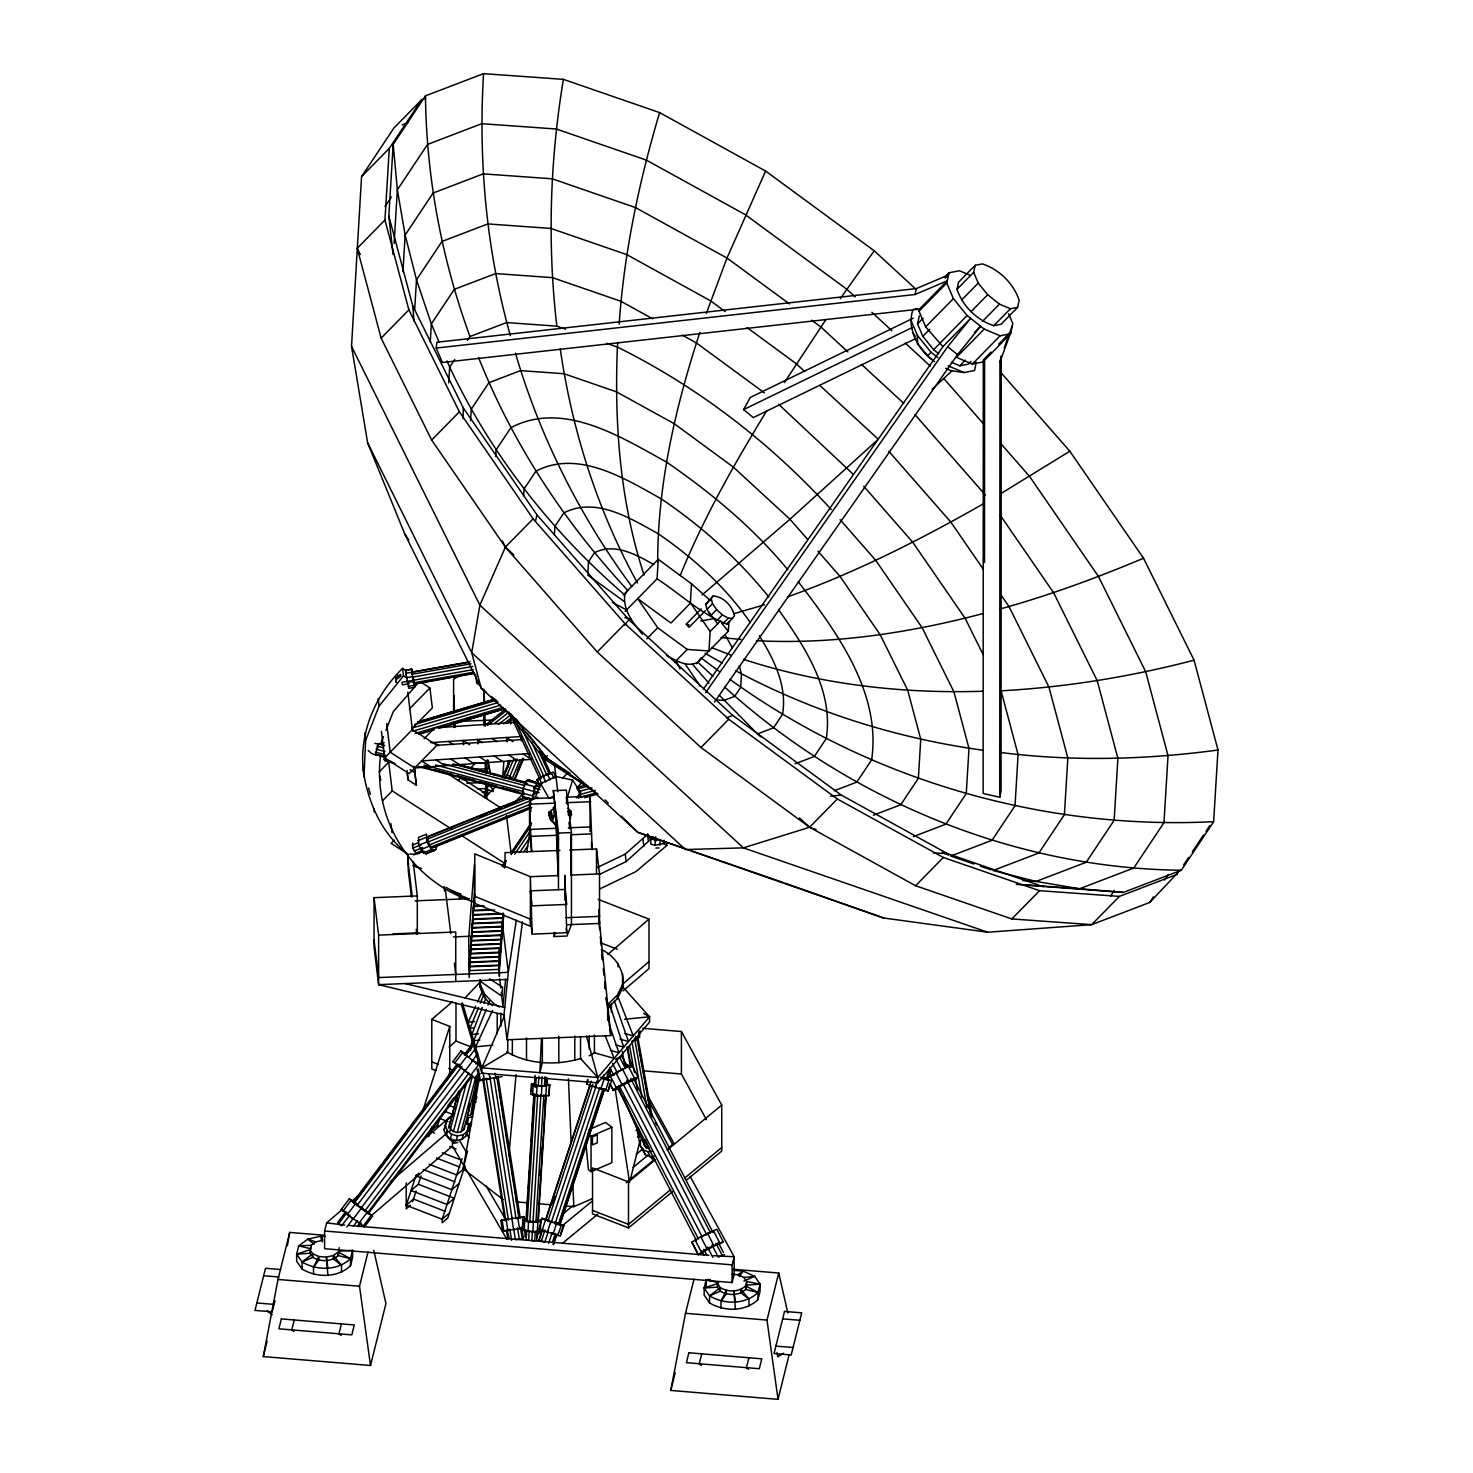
<?xml version="1.0" encoding="UTF-8"?>
<svg xmlns="http://www.w3.org/2000/svg" width="1473" height="1473" viewBox="0 0 1473 1473"><rect width="100%" height="100%" fill="white"/><g stroke="black" fill="none" stroke-linecap="round" stroke-linejoin="round"><path stroke-width="1.5" d="M984.516 562.502L984.59 360.848M999.762 797.28L999.928 362.1L1001.217 356.19L1001.051 790.872L999.762 797.28L983.135 793.468L983.301 359.891L990.998 352.047M463.111 418.645L463.277 407.837L412.753 305.905L388.835 216.071L393.181 144.409L425.476 95.837L483.549 73.65L563.386 79.358L659.609 112.592L765.61 171.052L874.207 250.778L916.04 289.316M558.47 840.181L553.314 790.67L566.295 790.136L571.432 832.576L571.432 924.565L567.013 936.036L554.051 936.552L554.124 932.519M657.676 562.299C657.658 483.881 675.591 406.548 699.878 332.364M492.313 1005.636C484.654 999.246 478.522 989.709 480.106 979.416M480.032 987.278L480.161 980.779M607.797 1007.992L617.353 998.694L622.435 988.273C625.694 972.014 616.211 956.272 601.352 949.551M622.435 988.273L622.656 973.911M483.549 73.65C478.209 161.662 486.532 250.705 510.358 335.678M406.456 853.014C381.084 832.779 367.385 800.907 363.094 769.293C359.688 731.216 375.615 694.869 402.571 668.392L406.401 670.859M363.997 776.787L365.599 740.532L364.696 733.057M473.091 901.697C411.059 881.13 372.743 820.608 380.476 755.999M541.42 1038.76L539.855 1072.675L542.359 1062.641L542.359 1038.318M539.541 785.901L536.89 779.53L542.985 776.05L553.425 772.036L556.113 777.873M539.689 778.701L541.18 777.376M651.618 1158.551L654.896 1159.895L653.46 1157.981L645.229 1154.629L640.276 1145.552L640.552 1140.47L642.688 1137.322M1179.947 870.469L1149.732 902.47L1091.677 924.657L987.683 932.225L883.616 917.992L637.717 832.3L481.174 688.13L404.946 534.368L367.624 442.802L351.531 346.376L361.566 176.631L393.88 128.059L421.609 99.796L425.752 98.212M1177.461 874.207L1119.406 896.394L1039.551 890.686L943.328 857.47L837.327 798.992L728.73 719.266L624.975 623.705L533.116 518.827L459.392 411.796L408.868 309.864L384.95 220.029L389.295 148.368L421.609 99.796M394.12 243.376L397.36 189.814L393.181 144.409M402.921 271.713L405.149 235.036L397.36 189.814L427.538 144.428L481.781 123.695L556.407 129.035L646.297 160.078L745.356 214.708L846.809 289.205L855.169 296.902M414.705 309.238L416.491 279.815L405.149 235.036L433.062 193.055L483.218 173.869L552.228 178.804L635.379 207.527L726.981 258.051L789.546 303.972M430.282 341.644L431.35 323.913L416.491 279.815L442.01 241.443L487.858 223.933L550.902 228.444L626.89 254.663L710.594 300.842L725.195 311.558M448.694 382.906L449.652 367.127L447.037 360.94M470.568 420.67L471.268 409.181L488.87 382.722L520.503 370.625L564.03 373.737L616.451 391.836L674.229 423.708L733.407 467.162L789.951 519.232L807.609 539.394M495.72 456.464L496.106 449.891L510.892 427.667C563.146 400.085 621.072 437.076 666.569 462.099C711.146 492.866 753.311 527.757 787.797 569.756M523.633 495.628L524.038 489.036L535.933 471.139C578.134 449.283 624.497 478.375 661.23 498.85C701.664 526.174 738.194 559.022 768.888 597.007M554.364 535.215L554.898 526.377L563.864 512.899C595.644 496.438 630.573 518.349 658.228 533.778C693.544 557.972 725.931 587.285 750.309 622.637M587.856 572.813L588.519 561.747L594.521 552.743C614.186 542.395 636.318 554.677 653.662 564.509M642.357 634.182C633.169 623.3 622.876 610.006 624.755 594.945L627.737 590.434C564.656 522.565 512.807 443.778 478.578 357.534M625.178 611.35L657.068 578.834L658.247 559.335L691.518 583.768L710.207 600.45M691.518 583.768L690.34 603.267L670.933 623.042L637.662 598.609L657.713 627.737L687.247 649.427L708.973 650.974L710.152 631.475L690.101 602.365M696.471 663.697L728.38 631.181L728.969 621.44L727.183 624.147C701.866 614.83 680.01 593.711 657.068 578.834M1016.26 884.389L1123.273 892.435L1181.328 870.248L1213.642 821.676L1217.987 750.015L1194.069 660.18L1143.545 558.249L1069.821 451.217L1000.554 372.135M539.008 1229.808L540.867 1230.691L540.241 1231.483L532.803 1232.017L522.252 1229.992L522.86 1220.16L526.432 1218.871M548.103 1084.22L549.981 1085.104L548.748 1095.728L536.467 1095.875L530.74 1094.236L531.348 1084.404L534.938 1083.115M531.495 1091.475L531.974 1083.612M524.112 1230.876L524.738 1221.043L522.86 1220.16M532.6 1095.12L533.226 1085.288L531.348 1084.404M524.996 1237.025L525.419 1230.194M525.99 1221.08L533.962 1093.555M534.386 1086.724L535.104 1075.345M525.548 1234.208L525.824 1229.66M526.966 1211.45L528.107 1193.222M528.402 1188.674L529.525 1170.464M529.967 1163.633L530.961 1147.688M531.385 1140.857L532.526 1122.629M532.803 1118.081L533.944 1099.871M535.38 1077.094L534.938 1083.925A6.205 1.068 3.6 0 0 541.493 1085.859A6.205 1.068 3.6 0 0 545.581 1084.404M526.653 1230.765L526.082 1239.879L528.623 1240.376L529.194 1231.262M527.224 1221.669L535.196 1094.144M535.62 1087.313L536.19 1078.199M527.978 1231.631L528.586 1221.78L524.738 1221.043M536.467 1095.875L537.093 1086.024L533.226 1085.288M529.764 1222.148L537.737 1094.623M538.308 1085.527L538.879 1076.413M532.379 1231.52L531.808 1240.634L534.754 1240.597L535.325 1231.483M532.95 1222.424L540.922 1094.899M541.493 1085.785L542.064 1076.671M532.803 1232.017L533.41 1222.185L540.867 1221.651L541.493 1220.859L539.615 1219.975M541.291 1096.262L541.917 1086.43L549.981 1085.104M535.896 1222.387L543.887 1094.862M544.458 1085.748L545.028 1076.653M539.873 1175.417L540.168 1170.851M541.309 1152.641L541.585 1148.093M544.292 1104.824L544.587 1100.257M545.728 1082.047L546.004 1077.5M536.706 1240.284L546.409 1086.374M546.391 1085.435L546.814 1078.604M537.258 1237.486L537.682 1230.655A6.205 1.068 3.6 0 1 533.944 1231.483A6.205 1.068 3.6 0 1 526.653 1230.691M538.253 1221.54L546.096 1096.299M546.814 1084.901L547.238 1078.07M540.241 1231.483L540.867 1221.651M548.748 1095.728L549.355 1085.896M507.798 767.359L508.259 760.51M510.652 723.98L511.113 717.148M617.758 342.491L617.408 347.076C614.259 423.708 620.041 501.741 644.032 574.986M619.139 324.17C624.147 252.343 639.098 181.51 659.609 112.592M503.748 913.996L499.439 969.381L469.169 970.597L474.435 893.632L474.435 864.467L468.727 937.675L469.169 977.667L474.085 897.941M502.624 777.597L503.876 761.559M504.337 867.818L504.687 863.252L504.687 867.726M498.979 949.919L499.439 976.452L498.979 965.625L503.085 913.002M508.885 1155.771L516.066 1074.48M396.071 677.506L396.016 682.091L396.071 677.506L400.638 674.413L400.877 676.254L396.292 679.348M505.662 979.25L502.937 1006.077L501.28 992.415M598.756 915.064L610.779 1035.593L507.025 1039.772L504.005 1014.823L508.314 972.327L516.323 920.202M470.623 1124.691L469.427 1129.846L467.641 1131.374L469.316 1123.752M436.174 348.07L915.028 294.508L947.231 280.827L919.502 309.091L442.416 362.468L436.174 348.07L436.91 342.233L916.316 288.598L948.52 274.917L945.445 278.066M507.025 1039.772L522.455 921.859M563.386 79.358C549.908 160.833 547.275 244.095 556.831 326.159L565.485 329.142M526.763 852.223L529.544 834.086L529.544 798.697L553.314 797.74M470.421 1050.636L472.244 1039.33M472.999 1045.867L473.717 1041.356M467.917 1115.374L469.721 1104.087M470.771 1114.748L476.957 1076.413M471.121 1122.223L470.384 1126.735L468.598 1128.263M472.575 1113.201L478.375 1077.131M385.116 757.601L375.615 754.379L378.211 743.975L383.698 744.399M377.438 748.487L378.211 743.975L374.915 743.442M384.471 751.561L383.698 756.146L384.895 760.86L394.948 763.53M527.592 798.918L522.51 796.543L523.136 788.571L526.45 780.745L528.126 779.604L539.21 783.599M522.51 796.543L532.563 799.231L534.681 786.711L538.161 782.292M287.364 1245.735L289.721 1232.404L323.692 1235.221M503.085 1199.538L463.148 1168.733L479.498 1077.242M373.755 1250.264L385.944 1303.568L370.515 1365.489L263.28 1356.578L277.992 1279.448L289.721 1232.404M424.04 851.265L417.651 853.824L415.902 853.125L412.771 848.135L412.679 842.979M434.167 850.602L426.12 853.843L423.451 852.775L418.719 845.189L418.553 837.382L426.599 834.141L426.765 841.967L431.497 849.534L434.167 850.602L436.082 849.295L436.726 845.944M789.031 1355.123L778.02 1399.35L670.767 1390.438L685.497 1313.308L694.022 1279.08M915.028 294.508L916.316 288.598M934.545 361.677C918.471 350.39 906.392 329.271 912.947 309.533L917.127 308.722M705.659 692.66L947.655 346.707L970.67 318.352L942.941 346.615L925.652 326.877L919.042 311.245L919.502 309.091M938.743 353.759L933.661 349.709L922.798 336.323L917.55 323.931L919.318 315.848M919.042 311.245L946.771 282.982L948.98 272.781L959.457 270.756L969.4 274.935M957.027 289.279L958.555 282.245L975.181 265.287L982.417 263.906C999.32 269.522 1013.516 283.368 1019.169 300.308L1017.64 307.341L1001.014 324.299L993.778 325.699C976.875 320.064 962.679 306.218 957.027 289.279L973.653 272.321L975.181 265.287M976.286 362.358L974.518 370.515L964.042 372.54L951.337 370.736L945.592 368.305M1010.57 333.763L1000.093 335.789L984.185 329.105L956.456 357.368L972.364 364.052L982.841 362.027L1010.57 333.763L1012.798 323.581L1008.655 313.804M407.395 681.318L408.813 688.296L414.705 687.247L413.379 681.391L407.487 682.441L405.572 670.473L411.575 668.945L412.109 670.915M412.256 674.229L411.575 668.945M274.935 1300.751L272.174 1311.817L255.013 1310.399L265.508 1268.29L280.533 1269.542M263.28 1356.578L267.129 1341.093M302.057 1269.045L302.057 1261.974L312.828 1257.316C320.506 1261.938 331.443 1261.993 338.127 1255.567L339.213 1251.221L352.581 1250.301L352.581 1257.371L350.5 1265.712C337.685 1278.012 316.769 1277.92 302.057 1269.045L296.644 1261.238L296.644 1254.167L298.724 1245.827L307.728 1239.216L321.261 1236.086L325.386 1236.418M294.232 1319.974L291.764 1329.88L293.956 1331.574M690.156 1176.448L734.143 1256.745L734.143 1274.44L732.118 1282.56L324.612 1248.699L324.612 1231.005L326.638 1222.885L342.252 1209.48M339.213 1247.686L338.127 1255.567L350.5 1258.642L350.5 1265.712M321.261 1239.622L321.261 1236.086L322.863 1240.266L315.793 1241.886L311.098 1245.348L310.011 1249.693L296.644 1254.167L302.057 1261.974C316.769 1270.831 337.685 1270.923 350.5 1258.642L352.581 1250.301M535.417 521.203L536.982 514.869L463.277 407.837M341.405 1323.896L338.937 1333.802L341.128 1335.495M370.515 1365.489L359.504 1286.224L368.029 1251.995M463.148 1168.733L467.567 1151.039M630.149 1180.352L639.521 1142.753L636.152 1124.912M670.767 1390.438L675.186 1372.744M732.891 1270.278L743.202 1271.144L754.673 1276.355L760.086 1284.161L760.086 1291.232L758.006 1299.573C745.191 1311.872 724.274 1311.78 709.563 1302.905L704.149 1295.098L704.149 1288.028L706.211 1279.687L710.336 1279.521M701.737 1353.834L699.252 1363.74L701.461 1365.434M732.118 1282.56L732.118 1264.865L734.143 1256.745L713.392 1255.714M732.247 1274.274L737.899 1274.753L743.883 1277.459L746.719 1281.547L745.633 1289.427C738.93 1295.853 728.012 1295.798 720.334 1291.177L709.563 1295.835L709.563 1302.905M758.006 1292.502L745.633 1285.892C738.93 1292.318 728.012 1292.263 720.334 1287.641L717.498 1283.554L704.149 1288.028L709.563 1295.835C724.274 1304.691 745.191 1304.783 758.006 1292.502L760.086 1284.161L746.719 1281.547L745.633 1289.427L758.006 1292.502L758.006 1299.573M748.91 1357.756L746.443 1367.662L748.634 1369.356M778.02 1399.35L766.991 1320.084L778.72 1273.022L733.444 1269.266M444.109 1130.012L445.38 1125.335L447.166 1130.435L451.603 1134.302L457.477 1135.867L463.24 1134.726L467.346 1131.172L466.076 1135.867L461.988 1139.402L456.225 1140.562L450.333 1138.979L445.914 1135.131L444.109 1130.012L446.706 1120.327L450.793 1116.773M466.076 1135.867L468.672 1126.182L466.867 1121.063L466.039 1124.194M445.435 1125.022L446.706 1120.327M445.914 1135.131L447.166 1130.435M450.112 1122.555L457.109 1096.538M448.657 1128.023L458.563 1091.143M449.836 1131.393L460.92 1090.186M450.333 1138.979L451.603 1134.302M453.353 1131.761L466.757 1081.882M457.219 1132.792L472.391 1076.413M456.225 1140.562L457.477 1135.867M461.012 1132.056L475.595 1077.831M463.719 1129.717L478.302 1075.493M461.988 1139.402L463.24 1134.726M467.401 1130.859L468.672 1126.182M567.749 796.156L572.537 780.064L555.984 776.474L540.591 783.673L535.399 797.445M422.806 1110.845L449.762 1026.386L431.792 1019.408L431.792 1068.938L436.026 1070.576M554.842 823.517L550.736 820.314L549.226 815.766L550.736 811.107L554.842 807.572M570.548 810.96L569.977 817.699M570.198 819.522L571.266 811.218M449.431 1213.034L442.176 1219.257L406.217 1205.282L416.086 1175.215M428.735 1136.548L431.92 1126.845M447.626 1078.917L449.762 1072.381L449.762 1026.386M412.569 1201.821L416.123 1191.031M418.24 1184.55L421.057 1175.914M437.334 1126.256L439.451 1119.775M462.043 1158.607L442.176 1219.257L442.176 1222.793L447.829 1217.95L464.952 1165.695M540.536 1222.461L541.917 1218.245L549.245 1220.252M587.561 1079.451L586.585 1084.073L595.736 1087.258M541.917 1218.245L538.86 1229.182L560.403 1236.178L563.864 1225.665L555.008 1222.13M586.585 1084.073L587.966 1079.875M538.971 1239.843L591.207 1081.164M542.801 1229.292L539.228 1240.119L541.364 1240.966L544.789 1242.181L548.379 1231.281M545.636 1220.638L590.47 1084.349M552.743 1203.441L554.879 1196.96M541.364 1240.966L544.955 1230.084M547.809 1221.375L592.919 1084.238M547.293 1232.312L550.755 1221.78L542.322 1218.668M597.099 1080.887L595.018 1087.203L608.128 1091.07L611.59 1080.556L603.009 1077.978M551.233 1222.59L596.344 1085.454M548.6 1243.415L552.154 1232.588M555.008 1223.934L599.824 1087.645M602.678 1078.991L604.096 1074.664M553.075 1234.171L556.518 1223.658L563.864 1225.665M600.781 1089.081L604.243 1078.567L600.395 1077.315M552.467 1242.181L555.321 1233.527M558.157 1224.873L602.991 1088.565M605.845 1079.912L609.399 1069.103L611.056 1069.49L607.502 1080.298M553.167 1244.446L556.002 1235.792M559.574 1224.984L604.39 1088.676M607.244 1080.022L610.08 1071.368M553.425 1244.722L556.997 1233.914M559.832 1225.26L604.666 1088.952M557.862 1235.589L561.323 1225.076M605.587 1090.499L609.049 1079.985M560.697 1233.656L563.459 1225.241M608.128 1091.07L609.785 1084.349M641.897 1097.09L631.862 1041.282L639.503 1037.323L639.89 1030.75M706.304 313.454L726.981 258.051L765.61 171.052M1004.181 348.07L1007.882 337.906M1010.11 331.812L1012.319 325.717M999.928 362.1L1011.03 331.628L998.712 344.185M555.468 825.506L552.412 820.829L554.382 815.582L553.351 807.02M578.355 798.219L580.583 792.327L572.537 780.064M482.297 1007.348L471.876 1034.525L478.504 1033.862M483.917 1003.168L485.519 998.989M554.051 936.552L555.524 932.74M365.599 740.532L379.077 706.083L403.473 675.886L402.571 668.392M381.047 742.852L383.496 736.61M385.944 730.369L393.273 711.625L416.859 684.503L413.048 682.036M486.329 1009.281L473.735 1040.693L479.885 1040.067M488.005 1005.083L489.68 1000.904M478.559 1007.403L470.034 1028.357L474.196 1027.951M480.272 1003.223L483.678 994.827M680.176 575.575C703.542 518.091 734.235 463.94 766.549 411.096M502.937 776.068L509.142 761.21M503.011 777.615L509.235 762.756M503.49 777.265L510.597 760.289M506.325 776.639L513.451 759.663M509.161 778.02L517.152 758.945M512.088 778.941L520.079 759.847M517.41 771.005L522.749 758.282M514.003 779.935L522.786 758.982M514.979 779.364L523.762 758.411M622.25 986.339L649.556 1016.793L649.556 1022.096L597.835 1082.802L481.855 1073.173L481.855 1067.851L504.171 1016.48M475.613 1006.077L468.193 1022.207L474.601 1021.562M477.473 1002.045L482.131 991.955M451.438 1139.826L454.089 1143.195L454.899 1141.483L451.014 1140.452L448.087 1137.892L446.908 1134.523M492.516 1010.552L475.576 1046.861L492.884 1045.13M607.631 1020.458L607.797 1004.457L617.353 995.159L622.435 984.737M313.51 1274.255L313.51 1267.185L318.812 1256.506L326.362 1257.132L333.432 1255.493L338.127 1252.032L350.5 1258.642M721.015 1301.046L726.318 1290.366L726.318 1293.902L721.015 1301.046L721.015 1308.116M915.856 338.495L753.274 417.614L743.607 409.604L750.273 397.489L913.297 318.168M474.656 1100.939L476.976 1096.98M784.354 382.63L826.022 319.402M385.005 206.515L391.321 197.014M454.734 359.467L449.652 367.127C490.932 454.457 551.639 531.974 624.755 594.945M467.438 340.355L469.979 336.525L506.546 322.569L556.831 326.159M713.024 595.994L711.22 598.682L712.545 603.672L716.633 609.619L711.091 615.272L707.003 609.325L705.677 604.335L713.024 595.994C723.335 596.381 732.376 606.029 734.511 615.788L727.183 624.147M666.312 655.301C675.573 660.456 687.247 667.785 697.871 662.279L699.878 659.278M1110.605 896.173L1114.398 890.484M1149.732 902.47L1153.451 896.873M1164.627 880.062L1168.365 874.446M1183.666 864.872L1188.637 857.396M1192.357 851.781L1203.551 834.97M1206.019 831.232L1209.756 825.635M502.017 866.253L505.828 860.6M510.91 853.088L531.237 823.02M503.6 864.651L506.141 860.895M511.223 853.383L531.55 823.315M503.158 866.75L505.699 862.994M512.052 853.604L531.109 825.414M514.685 854.266L531.201 829.833M519.693 852.536L529.857 837.493M523.909 851.615L527.721 845.962M551.878 813.704L549.908 816.631L553.866 816.079M840.31 298.632L874.207 250.778M703.321 689.198L942.941 346.615M714.534 702.032L957.56 354.606L980.595 326.233L974.426 332.53M576.532 797.85L580.583 792.327M313.51 1267.185L318.812 1260.041L318.812 1256.506L312.828 1253.781L310.011 1249.693L310.011 1253.247L311.889 1255.953M739.225 1276.502L743.202 1271.144L737.899 1274.753M346.302 1213.549L364.439 1226.917L372.522 1216.201L361.161 1208.468L353.078 1219.184L341.239 1209.48L349.322 1198.764L357.81 1204.38M480.124 1073.725L476.074 1079.083L452.874 1061.646L460.975 1050.93L466.573 1054.447M342.914 1211.137L350.997 1200.421L349.322 1198.764M454.549 1063.303L462.632 1052.587L460.975 1050.93M345.897 1211.524L337.648 1222.443L338.753 1223.547L341.607 1225.886L349.893 1214.894M352.784 1202.41L457.348 1063.948M464.216 1054.834L472.483 1043.915L473.422 1044.357M353.723 1202.852L366.114 1186.465M377.106 1171.882L383.993 1162.768M386.736 1159.122L389.498 1155.495M397.747 1144.558L407.377 1131.798M419.768 1115.411L429.398 1102.651M440.409 1088.087L452.782 1071.681M465.173 1055.294L470.679 1048.003M338.753 1223.547L347.039 1212.555M353.962 1203.386L459.116 1064.169M347.241 1214.691L355.324 1203.975L350.997 1200.421M458.876 1066.857L466.978 1056.141L481.34 1066.747M356.816 1205.724L461.97 1066.507M475.171 1049.015L468.874 1057.338L462.632 1052.587M346.818 1227.009L352.323 1219.736M360.572 1208.799L465.137 1070.337M472.023 1061.223L477.528 1053.95M464.713 1071.35L472.796 1060.634M353.373 1226.162L357.497 1220.694M364.383 1211.579L468.93 1073.117M475.816 1064.022L478.559 1060.376M358.841 1223.4L366.924 1212.684M470.476 1075.566L478.578 1064.85M448.142 1105.321L453.629 1098.029L457.919 1099.797M357.479 1226.199L360.241 1222.553M367.108 1213.439L471.673 1074.995M358.436 1226.641L361.18 1222.995M368.066 1213.899L472.63 1075.437M363.002 1226.236L371.086 1215.52M474.637 1078.402L477.326 1074.83M624.626 625.086L628.861 619.746L536.982 514.869M597.835 1082.802L597.835 1077.5L649.556 1016.793L643.554 1013.424M910.719 319.715L917.348 335.347L931.028 352.231L927.474 356.061L932.63 359.817M465.063 997.884L480.842 981.294M361.566 176.631L389.295 148.368M1119.406 896.394L1091.677 924.657L1011.822 918.949L915.598 885.733L809.598 827.255L701.001 747.529L597.246 651.968L505.386 547.091L431.663 440.059L381.139 338.127L357.221 248.293L384.95 220.029M381.139 338.127L408.868 309.864M431.663 440.059L459.392 411.796M533.116 518.827L505.386 547.091L479.867 605.182L471.71 652.723L481.174 688.13L486.2 692.273M409.328 708.955L429.913 687.965L420.486 681.889M411.74 728.914L432.344 707.924L429.913 687.965M522.584 739.52L436.873 745.356L409.144 773.62L384.637 757.84L412.366 729.577L407.818 692.052M379.15 771.962L388.725 762.185L392.205 790.891L451.659 829.17M424.077 738.765L434.756 727.883L513.69 722.506M382.63 800.668L392.205 790.891M623.226 595.037L658.247 559.335M944.359 277.495L948.98 272.781M394.285 840.126L391.118 843.366L408.187 854.34M458.287 780.524L461.491 777.247M471.139 767.415L475.945 762.517M917.55 323.931L923.092 318.278M597.246 651.968L624.975 623.705M925.652 326.877L953.399 298.614L946.771 282.982M922.798 336.323L929.739 329.252M961.593 300.05L978.219 283.092L973.653 272.321M496.051 786.14L484.82 797.611L484.212 792.603L459.576 776.75M504.079 777.965L507.301 774.688L514.887 779.751M646.776 638.877L657.713 627.737M933.661 349.709L967.08 315.498L953.399 298.614M971.02 311.705L987.665 294.729L978.219 283.092M547.312 755.649L544.126 758.89L505.239 709.139M982.822 321.077L999.449 304.119L1010.423 308.741L1017.64 307.341M705.42 610.632L688.996 627.369L686.271 624.129L701.203 608.901M705.677 604.335L711.22 598.682M513.911 803.153L523.412 793.468M707.003 609.325L712.545 603.672M993.778 325.699L1010.423 308.741M951.429 362.266L959.844 365.801L965.386 360.149M674.763 662.15L687.247 649.427M970.91 361.382L968.148 364.199L959.844 365.801M716.854 620.575L722.396 614.922L728.288 618.163L732.725 618.494M562.815 777.947L567.4 773.27M710.152 631.475L720.592 620.833M972.364 364.052L1000.093 335.789M722.746 623.816L728.288 618.163M701.001 747.529L728.73 719.266M596.602 867.855L625.252 854.101L647.752 834.252M599.548 874.354L626.154 861.595L653.441 836.848M837.327 798.992L809.598 827.255L743.368 847.859L685.424 849.553L471.71 652.723L367.624 442.802M915.598 885.733L943.328 857.47M1011.822 918.949L1039.551 890.686M485.096 788.755L489.11 784.87M485.427 789.049L489.441 785.146L493.547 790.412M932.114 389.351L951.908 370.846M431.792 1019.408L452.524 1001.603M449.062 1047.027L455.986 1041.098L455.986 1003.113M607.815 954.449L648.985 919.115L598.222 899.395M437.665 1125.225L430.411 1131.448L434.645 1133.087M352.655 1200.55L361.327 1193.112M422.033 1141.004L453.261 1114.214M390.253 1181.733L447.24 1132.829M623.061 983.817L648.985 961.574M623.061 990.887L648.985 968.645L648.985 919.115M418.811 1173.263L415.902 1175.749L451.861 1189.724L459.116 1183.5M371.251 1215.722L452.414 1146.068L452.414 1139.439M406.217 1205.282L413.49 1199.059L445.214 1211.377M410.451 1205.19L406.217 1208.836L406.217 1182.948M463.958 1168.715L456.704 1174.957L429.195 1164.278M666.385 841.746L666.846 845.484L636.023 871.537L599.658 888.992M702.013 595L789.951 519.232L878.295 439.267L819.761 385.374M562.502 1225.573L592.514 1200.863M633.132 1167.408L649.022 1154.316M626.154 1182.69L654.472 1159.361M668.632 1147.706L673.953 1143.324L648.304 1096.52L648.304 1100.055L672.885 1144.926M628.492 1181.898L592.533 1167.923L592.533 1213.918L628.492 1227.893L628.492 1181.898L654.877 1160.153M667.195 1150.026L721.733 1105.118L681.41 1031.523L642.836 1028.32M562.502 1243.267L597.817 1214.175M670.712 1189.576L628.492 1224.358L592.533 1210.383M684.779 1177.995L721.733 1147.577M628.492 1227.893L672.48 1191.675M686.547 1180.076L721.733 1151.113L721.733 1105.118M537.277 1234.742L542.58 1230.434L548.03 1232.367M562.023 1214.636L572.629 1206M636.262 1154.261L643.333 1148.498M484.856 725.416L504.889 709.71M487.545 725.36L505.626 711.201M494.615 723.372L509.087 712.048M498.371 724.513L511.021 714.608M503.766 723.795L511.002 718.143M506.694 723.538L514.095 717.738M302.057 1261.974L312.828 1253.781L312.828 1257.316M709.563 1295.835L720.334 1287.641L720.334 1291.177M635.102 1079.838L638.269 1077.61L631.899 1065.145L615.806 1072.51L607.171 1078.586M611.258 1075.916L621.477 1070.024L615.751 1058.921L621.937 1056.325L627.369 1066.931M616.837 1089.247C602.254 1094.623 637.22 1075.198 638.269 1077.61M701.774 1253.413L698.257 1254.646L691.887 1242.181L700.743 1236.676L716.835 1229.311L723.188 1241.776L720.021 1244.004M698.257 1254.646L706.893 1248.57L723.188 1241.776M716.817 1245.329L718.769 1243.488L702.474 1252.345M467.18 1131.411L469.427 1129.846M409.66 854.101L414.797 854.064M426.12 853.843L428.035 852.536M533.705 796.562A6.205 1.749 -75.1 0 1 536.301 786.159L537.387 785.404A6.205 1.749 -75.1 0 1 538.087 786.269M1069.821 451.217L1001.217 493.381M783.526 1353.282L777.818 1356.743L777.044 1352.49M462.522 1003.297L481.855 1067.851L507.725 1052.495L507.725 1039.22M589.145 1055.754L595.037 1052.44M984.019 503.435C920.975 539.376 855.96 572.463 787.521 596.915M459.558 675.886L453.61 679.145L453.61 712.656M702.013 1236.455L710.299 1232.404M743.607 409.604L912.174 327.577M554.4 795.751L548.987 798.292L540.591 783.673M724.513 1254.591L718.308 1257.187L711.993 1244.98M726.594 717.959L732.615 715.307L841.212 795.033L947.213 853.511L1043.418 886.728M588.905 1129.607L605.569 1122.426L611.866 1127.287L611.866 1162.676L591.041 1171.661L588.445 1169.654L585.831 1142.661M587.893 1133.842L591.041 1136.272L611.866 1127.287M564.932 1205.927L573.826 1206.663L592.422 1198.635M743.883 1280.994L754.673 1276.355L743.883 1277.459M1143.545 558.249C1096.796 577.839 1049.144 595.442 1000.259 608.957M417.909 840.715L425.955 837.493M430.797 835.338L523.578 797.979M532.913 794.426L536.927 792.805M427.428 837.051L524.425 797.979M479.517 817.128L485.887 814.569M494.394 811.144L500.783 808.567M505.036 806.854L515.679 802.564M412.256 845.189L418.627 842.611M427.133 839.187L529.249 798.071M418.719 845.189L426.765 841.967M537.737 797.28L529.691 800.52L531.035 803.448M412.771 848.135L421.278 844.71M427.667 842.133L531.9 800.17M414.116 851.044L422.622 847.619M429.011 845.042L531.109 803.927M420.744 849.608L428.79 846.367M415.902 853.125L422.272 850.547M430.797 847.122L530.777 806.873M423.174 851.247L413.545 854.929M433.798 846.975L531.661 807.572M432.546 847.84L530.409 808.438M423.451 852.775L431.497 849.534M430.042 851.725L436.082 849.295M647.733 837.401L647.697 834.141L648.028 836.94L650.753 839.26L650.827 844.139L655.209 845.336L664.102 843.477L664.065 840.218M546.649 774.724L550.607 773.399M402.166 124.892L408.389 122.517M719.413 695.293L757.472 733.922L773.583 727.772L782.531 714.295C787.447 686.068 773.748 658.928 759.258 635.636M795.125 763.769L814.366 756.422L826.279 738.525C833.792 690.616 804.921 646.886 778.462 609.564M834.362 790.706L856.844 782.108L871.629 759.884C881.462 692.77 836.83 632.138 798.311 581.743M873.36 815.213L900.776 804.737L918.379 778.26L920.735 739.207L907.718 690.248L880.173 634.716L840.015 576.385L817.92 551.16M913.426 836.572L945.924 824.144L966.251 793.56L968.995 748.45L953.933 691.868L922.116 627.701L875.699 560.292L840.107 519.656M619.857 1087.387L617.408 1087.811L633.979 1079.709M506.583 1051.814C528.733 1064.574 556.776 1065.771 580.933 1058.406M764.542 604.759L733.83 613.707M417.448 722.065L494.578 699.196M418.369 721.917L493.271 699.693M414.668 724.477L496.217 700.283M411.722 728.178L497.69 702.676M412.679 731.252L500.802 705.107M379.813 743.957L384.214 742.65M415.055 733.499L503.195 707.353M466.61 718.511L473.22 716.559M418.829 734.143L434.259 729.577M438.659 728.27L504.76 708.66M419.75 733.996L432.97 730.074M441.771 727.459L503.471 709.157M586.088 784.888L577.269 787.337L581.853 782.586L569.204 774.43M577.195 789.086L588.077 786.085M578.981 791.517L592.036 787.908M579.939 794.591L595.368 790.32M579.533 797.537L594.982 793.266M584.671 797.703L597.928 793.965L547.091 758.466L510.873 713.797M982.712 613.633C909.099 633.04 832.705 644.603 756.441 640.7M536.853 780.064L539.044 779.53M1194.069 660.18C1130.933 676.659 1066.268 687.247 1001.106 690.819L1018.101 754.747L1015.026 805.713L992.047 840.273L950.748 856.052L974.003 864.007M472.833 1116.681L468.469 1117.639L467.364 1124.543L471.71 1123.586M480.143 1080.077L478.43 1069.122L477.16 1069.398L478.891 1080.335L495.793 1077.555L495.094 1073.173M497.322 1077.481L496.917 1077.444M504.429 1231.152L502.588 1231.373L500.857 1220.436L512.088 1218.576M508.314 1219.184L504.834 1219.81L506.049 1219.662M522.823 1217.029L524.093 1216.772L524.775 1221.154M502.588 1231.373L519.49 1228.592L517.76 1217.655L511.886 1218.558L513.598 1229.495M521.019 1228.519L524.535 1227.985M454.089 1143.195L457.882 1142.459M700.761 621.017L714 618.642L717.719 624.055M636.023 1130.38L639.227 1129.809M405.572 670.473L411.464 669.423M411.888 672.111L469.924 661.782M405.922 673.29L468.506 662.334M412.182 674.247L470.992 663.789M406.622 677.654L412.514 676.604L413.379 681.391M412.495 677.157L472.778 666.44M473.349 669.589L401.908 682.294L402.424 684.853L409.126 683.656M413.6 682.864L473.883 672.148M416.251 683.454L474.306 673.124M413.95 684.172L474.232 673.437M408.279 686.326L414.189 685.276M486.329 1079.083L482.849 1079.709L484.065 1079.562M507.375 1230.581L510.026 1230.121M485.206 1079.451L489.128 1078.844M520.466 1227.432L522.234 1238.701L515.403 1239.732L513.635 1228.408M493.989 1077.886L502.109 1076.671M515.955 1217.968L524.093 1216.772M517.686 1228.924L523.946 1227.948M570.143 773.325L547.091 758.466L544.126 758.89L593.822 790.909M478.891 1080.335L480.732 1080.114M518.901 1217.545L520.135 1217.398M500.857 1220.436L502.716 1220.196M530.832 759.368L414.686 767.967L390.179 752.187L386.718 723.501M1217.987 750.015C1145.884 759.755 1072.491 761.651 1000.241 752.445M830.698 796.156L841.212 795.033M624.534 1019.279L649.556 1016.793M640.276 1145.552L642.983 1149.658L647.954 1151.702L651.876 1151.297M654.122 1156.287L650.182 1156.673L647.954 1151.702M430.834 742.668L521.516 736.482M530.427 753.495L421.628 760.915L429.913 766.255M542.303 758.577L546.888 758.264M296.644 1254.167L310.011 1253.247M704.149 1288.028L717.498 1287.107L719.395 1289.814M746.719 1285.082L760.086 1284.161M650.753 839.26L659.996 840.199L660.07 845.097M655.89 848.08L659.094 847.914M458.195 721.42L493.013 720.002M472.575 763.272L485.556 762.738M472.465 769.366L485.427 768.851L485.887 772.589M461.988 779.659L468.469 779.383M466.775 783.231L481.892 782.605M477.455 788.884L486.108 788.534L486.55 792.29L482.242 792.456M567.105 797.188L590.065 796.267L592.183 849.111L591.391 842.556M529.544 798.697L530.206 804.148L554.861 803.153M566.074 802.711L590.728 801.717M530.206 804.148L530.206 829.354L557.107 828.268M568.32 827.808L590.728 826.905M553.314 790.67L558.47 833.092L571.432 832.576M530.206 829.354L531.053 836.333L557.954 835.246L557.862 876.104M571.395 834.712L591.575 833.902M559.924 850.418L505.036 852.628L505.036 866.05M569.775 850.013L596.51 848.945L599.529 873.894L599.529 923.442L567.105 924.749M558.47 875.551L530.354 876.693L474.766 853.861L474.766 903.391L530.354 926.222L530.354 876.693L532.176 934.121L566.755 932.74L564.951 875.293L564.951 900.334M571.432 875.036L599.529 873.894M504.005 1014.823L378.616 984.645L374.068 947.213L374.068 897.665L417.301 895.915L417.301 933.919M415.036 900.85L469.537 898.659M482.849 905.637L474.214 905.987L473.754 902.249M484.23 906.116L473.422 906.558L473.864 910.296L491.172 909.596M494.707 909.983L473.091 910.866L473.533 914.604L501.63 913.481M500.857 914.033L472.741 915.175L473.201 918.913L503.471 917.697L503.011 913.941M566.055 917.716L599.529 916.353L598.701 909.559M502.348 922.558L472.078 923.792L472.538 927.53L502.79 926.314M393.033 933.882L418.976 932.832M374.068 897.665L378.616 935.116L455.746 931.986L455.746 981.534M453.463 936.92L487.268 935.558M468.727 966.859L498.979 965.625M507.577 979.435L378.616 984.645L378.616 935.116M983.135 691.224C902.231 693.875 820.461 684.485 743.368 659.296M1213.642 821.676C1042.497 830.293 868.72 779.825 729.816 679.274M933.422 853.014L947.213 853.511M1181.328 870.248C1013.258 868.334 848.706 799.526 724.642 687.044M715.455 699.841L723.906 700.448L734.677 696.342L740.661 687.339L741.471 674.045L739.243 665.722M1022.704 880.486L1036.053 881.443L1079.543 888.753L1123.273 892.435M1025.282 884.868L1079.543 888.753L1133.787 868.02L1163.983 822.634L1168.034 755.686L1145.699 671.743L1098.471 576.514L1029.609 476.479L1000.996 443.815M740.956 639.503L721.015 637.459M642.836 1070.779L681.41 1073.983L706.469 1119.738M481.855 1067.851L597.835 1077.5L586.493 1036.108M537.093 1086.024L541.917 1086.43M637.459 1136.917L642.025 1137.303M516.01 1201.858L527.131 1202.778M538.253 1203.699L551.602 1204.822M528.586 1221.78L533.41 1222.185M344.756 1225.094L326.638 1222.885M349.267 1225.462L708.9 1255.346M324.612 1231.005L732.118 1264.865M263.667 1275.728L278.673 1276.981M782.697 1318.851L799.857 1320.287M277.992 1279.448L359.504 1286.224M685.497 1313.308L766.991 1320.084M256.873 1302.961L274.033 1304.397M775.903 1346.101L793.063 1347.519M982.381 750.162C896.431 738.231 812.267 711.79 735.727 670.767M606.158 1078.917L607.833 1079.286L605.44 1078.162M602.715 1089.431L604.114 1089.541M547.33 1219.902L545.654 1219.515L551.473 1221.854M556.665 1234.908L551.823 1233.601M405.241 983.577L504.742 1007.514M718.585 1282.744L706.211 1279.687L706.211 1286.758M537.203 783.065L528.126 779.604M526.45 780.745L536.503 783.433M458.342 764.321L526.413 782.476M459.318 765.242L496.769 775.24M501.188 776.418L525.419 782.881M378.211 743.975L384.803 745.725M452.855 763.898L527.518 783.802M536.301 786.159L540.039 787.153M524.627 784.023L534.681 786.711M377.014 746.13L383.624 747.897M443.115 763.769L524.646 785.514M533.447 787.871L540.057 789.638M376.02 749.131L384.84 751.469M435.511 765.003L533.171 791.24M534.662 791.443L539.081 792.621M375.505 752.151L384.324 754.489M423.985 765.076L523.136 791.535M379.592 755.078L386.202 756.846M423.672 766.844L430.282 768.611M434.682 769.771L452.321 774.485M456.722 775.663L474.343 780.359M478.762 781.537L496.383 786.232M500.783 787.411L518.422 792.124M522.363 793.137L532.397 795.825M375.615 754.379L384.435 756.735M421.886 766.733L523.246 793.763M418.166 766.42L523.928 794.628M383.845 759.552L391.892 761.688M624.607 1033.457L633.261 1035.924L617.868 996.521M619.93 1039.109L628.474 1041.521L614.37 1000.977M615.659 1044.854L623.705 1047.137L609.73 1004.715M610.503 1050.359L618.918 1052.753L609.399 1025.061M624.883 617.5L631.254 619.378M555.284 1223.087L559.85 1224.118M686.271 624.129L689.143 625.012M550.755 1221.78L556.518 1223.658M315.793 1241.886L307.728 1239.216L314.191 1244.188M980.355 866.179L990.924 869.788M606.581 343.338L617.408 347.076C698.165 387.012 770.563 443.06 831.214 509.511M816.097 829.502L809.598 827.255L799.452 817.92M987.683 932.225L743.368 847.859L479.867 605.182L351.531 346.376M685.387 848.761L637.717 832.3L621.403 816.097M691.887 851.007L782.881 882.419M604.464 1077.628L607.944 1078.844M554.29 1222.074L557.715 1223.271M785.017 883.174L883.616 917.992M487.14 789.491L493.234 791.645M484.783 792.364L488.852 793.8M376.296 755.244L371.509 753.458L368.176 750.383M711.717 647.66L730.7 654.951M413.416 865.461L421.499 868.61M413.066 865.59L419.4 868.057M600.34 942.683L617.261 949.256M450.499 890.115L461.067 894.221M456.446 893.853L467.015 897.959M466.628 899.23L446.024 887.317M455.986 1041.098L470.789 1046.843M431.792 1061.867L438.125 1064.316M448.713 1068.441L452.947 1070.079M476.202 1079.12L480.437 1080.759M448.547 1105.21L454.899 1107.659M444.625 1111.286L453.095 1114.564M439.488 1118.32L447.939 1121.616M449.762 1146.565L456.096 1149.032M442.508 1152.788L461.528 1160.19M436.45 1158.036L459.723 1167.076M423.156 1169.525L454.881 1181.843M604.482 1089.357L607.723 1090.664M590.176 1085.196L592.312 1086.043M628.916 1065.495L623.963 1063.451L625.73 1066.194M474.766 896.321L530.354 919.152L532.176 934.121M948.133 365.856L964.042 372.54M942.462 852.462L948.667 855.15M465.873 1054.355L464.934 1053.913L466.02 1054.999L473.57 1045.001L472.483 1043.915M452.874 1061.646L454.31 1062.328M457.79 1065.071L456.833 1064.611L471.176 1075.658M341.239 1209.48L345.455 1212.04M612.4 602.42L626.559 609.914M652.631 318.794L620.888 301.265L552.449 277.642L495.628 273.573L454.328 289.352L431.35 323.913L439.193 342.436M682.404 335.2L696.306 342.859L764.358 392.831M705.107 653.312L722.322 663.126M499.457 1006.998L493.842 1003.665L484.654 994.238L480.032 983.743M408.831 863.951L407.745 863.27L407.745 854.303M489.404 978.753L502.624 987.241L501.722 996.098L479.461 980.742M480.345 685.516L476.663 683.141L475.576 674.266M513.138 741.766L506.509 737.494L507.043 741.876M403.473 675.886L407.303 678.335M663.016 843.016L666.846 845.484M523.118 753.992L531.422 759.332M492 738.489L496.99 741.692M508.627 754.968L516.913 760.307M482.481 742.687L477.51 739.483L478.044 743.847M494.118 755.962L502.422 761.302M469.648 744.749L463.001 740.477L463.535 744.841M479.627 756.956L487.913 762.296M448.51 741.453L453.481 744.657M465.118 757.951L473.422 763.29M434.001 742.447L438.972 745.651M412.366 729.577L436.873 745.356M450.628 758.926L458.913 764.266M436.118 759.921L444.423 765.26M448.363 774.135L500.212 807.517M410.01 769.624L414.981 772.828L414.189 766.273M406.99 771.152L408.058 779.88L416.343 785.219L414.429 767.709M461.252 835.357L505.349 863.749M479.259 1064.942L472.723 1060.302M356.963 1204.049L353.281 1201.747L368.563 1213.218L367.458 1212.132M356.797 1221.633L360.48 1223.934L359.375 1222.848M587.727 575.022L624.349 601.592M811.623 320.193L820.811 326.951L847.877 351.881M747.087 327.632L796.359 363.813L804.718 371.509M700.872 657.768L718.953 671.209M748.984 1299.112L740.919 1292.889L740.919 1289.354L748.984 1299.112L748.984 1306.183M360.775 1206.829L363.334 1208.799M355.324 1203.975L361.161 1208.468M341.497 1265.252L333.432 1259.028L333.432 1255.493L341.497 1265.252L341.497 1272.322M267.036 1310.804L272.118 1314.726M567.455 808.18L570.198 810.316L571.708 814.864M549.061 811.826L550.073 814.864L552.817 816.981M987.665 294.729L999.449 304.119M967.08 315.498L984.185 329.105M947.655 346.707L957.56 354.606M931.028 352.231L937.878 357.681M366.519 1210.99L372.522 1216.201M491.227 696.416L497.929 701.94M757.472 733.922L760.86 736.85M871.887 312.294L891.938 330.762M905.324 343.08L930.402 366.169M861.429 364.347L903.722 403.289M778.573 404.228L853.309 474.343M716.633 609.619L722.396 614.922M628.861 619.746L732.615 715.307M513.819 554.879L505.386 547.091L502.311 540.922M697.871 662.279L712.932 676.217M605.09 799.894L608.349 803.135M474.398 1077.426L476.074 1079.083M597.835 1077.5L580.528 1058.535L580.528 1036.421M943.77 378.487L984.424 424.905M914.972 414.649L985.382 495.02M888.863 451.346L950.84 522.086L983.172 569.038M863.694 486.219L912.708 542.174L965.146 618.329L983.117 654.564M708.31 612.16L714 618.642M692.494 664.341L708.955 683.251M721.641 623.208L728.38 631.181M927.806 355.969L917.587 343.853L917.348 335.347M516.066 718.769L518.883 722.378M527.352 733.204L547.091 758.466M576.606 786.95L580.528 795.365M631.862 586.567C579.902 516.305 540.02 437.021 515.44 353.152M1000.277 515.255L1053.563 592.662L1097.238 680.729L1117.897 758.374L1114.14 820.295L1086.227 862.257L1036.053 881.443L993.041 870.525L1038.888 852.996L1064.408 814.643L1067.833 758.043L1048.942 687.099L1009.042 606.618L1001.29 595.35M725.176 634.881L732.357 647.936M404.946 534.368L408.757 539.947M685.074 663.807L700.246 686.289M912.8 332.548L915.249 336.286M466.72 1133.989L469.077 1137.929M523.154 1228.666L526.69 1234.577M459.373 1140.286L466.333 1152.181M486.035 1185.894L505.755 1219.607M452.414 1146.068L506.915 1239.272M655.411 1122.463L656.884 1125.151M641.013 1137.579L638.269 1127.784M637.478 583.013C597.541 510.615 572.04 430.558 560.256 348.825M628.382 1066.36L634.532 1078.254M713.319 1230.526L719.468 1242.42M633.574 1078.807L713.024 1232.496M718.161 1242.328L723.446 1252.547M619.617 1057.135L625.362 1068.238M630.628 1078.42L710.612 1233.03M715.878 1243.194L722.193 1255.401M622.49 1069.067L628.658 1080.961M707.427 1233.232L713.576 1245.127M626.743 1080.188L706.745 1234.797M612.4 1063.23L617.684 1073.449M622.969 1083.668L702.271 1236.97M707.574 1247.189L712.858 1257.408M615.806 1072.51L621.974 1084.404M700.743 1236.676L706.893 1248.57M609.712 1067.428L613.946 1075.603M619.231 1085.84L698.533 1239.124M703.818 1249.343L706.985 1255.475M608.68 1070.945L610.798 1075.032M617.132 1087.295L696.453 1240.597M701.737 1250.816L703.984 1255.272M610.135 1075.787L616.285 1087.682M695.053 1239.953L701.222 1251.847M610.043 1083.962L613.118 1089.91M691.887 1242.181L698.055 1254.075M610.245 1084.533L613.32 1090.48M357.221 248.293L360.296 254.479M676.144 660.733L679.937 668.852M551.233 772.57L553.922 778.407M540.352 751.101L550.847 773.914M538.915 751.451L549.392 774.282M547.422 774.043L550.092 779.88M531.808 742.429L546.925 775.369M522.271 729.338L544.016 776.694M542.985 776.05L545.654 781.887M514.059 718.308L541.475 778.002M509.75 713.098L539.965 779.327M539.136 778.057L541.806 783.894M536.89 779.53L539.56 785.367M645.064 1139.31L649.74 1149.677M623.097 1096.501L646.463 1148.351M618.513 1087.59L644.677 1145.626M642.983 1149.658L645.229 1154.629M605.108 1035.537L614.131 1058.369L594.429 1052.772L594.429 1035.077M469.979 336.525C441.845 259.487 426.397 177.883 425.476 95.837M481.855 1073.173L461.896 1006.501L461.896 1002.966M379.592 775.7L380.863 779.972M363.094 769.293L364.31 773.454M368.6 788.037L370.423 794.278M414.171 684.116L413.287 680.268M568.412 810.702L569.462 815.158M778.72 1273.022L787.871 1313.014M735.45 1302.242L733.849 1290.992L735.45 1309.313M321.261 1236.086L322.458 1241.868M327.945 1268.382L326.362 1257.132L327.945 1275.452M487.324 759.884L490.012 773.325M622.269 1051.28L624.791 1064.666M638.546 1032.002L639.503 1037.323M637.699 1036.642L652.171 1116.994M637.146 1037.121L637.938 1041.577M638.748 1046.033L642.357 1066.121M643.167 1070.595L646.776 1090.683M647.586 1095.139L649.593 1106.315M650.385 1110.771L651.195 1115.227M637.036 1038.649L650.679 1114.545M635.636 1036.366L636.262 1039.901M634.495 1038.115L646.942 1107.309M629.56 1045.683L634.384 1072.473M635.581 1079.157L637.588 1090.315M630.536 1060.947L631.328 1065.402M627.59 1046.787L631.217 1066.894M627.038 1047.248L630.647 1067.354M488.115 760.252L490.325 773.454M485.869 762.554L487.305 771.594M413.563 679.071L414.023 681.944M411.814 672.24L412.716 677.12M522.234 1216.993L523.615 1225.757M498.003 1076.413L520.264 1218.281M521.681 1227.285L523.449 1238.554M497.174 1076.579L497.874 1081.09M498.592 1085.601L499.292 1090.094M500.01 1094.605L500.71 1099.097M501.409 1103.608L502.477 1110.366M503.177 1114.877L503.895 1119.37M504.595 1123.881L505.294 1128.373M506.012 1132.884L506.712 1137.395M507.43 1141.888L508.13 1146.399M508.829 1150.892L509.548 1155.403M510.247 1159.914L511.315 1166.671M512.015 1171.164L512.714 1175.675M513.433 1180.168L514.132 1184.679M514.85 1189.19L515.55 1193.682M516.25 1198.193L516.968 1202.705M517.667 1207.197L519.435 1218.466M496.788 1076.56L519.048 1218.429M494.044 1078.273L516.084 1218.742M517.502 1227.801L519.288 1239.124M489.809 1076.597L512.199 1219.331M489.22 1074.093L489.901 1078.457M486.2 1078.199L508.461 1220.067M509.861 1229.071L511.628 1240.34M483.144 1072.823L484.175 1079.378M506.16 1219.478L507.872 1230.415M508.314 1234.061L509.014 1238.554M483.531 1078.641L505.791 1220.528M507.209 1229.532L508.627 1238.535M482.702 1078.825L504.963 1220.694M506.381 1229.697L507.798 1238.719M502.127 1220.16L503.84 1231.115M615.346 1090.13L629.597 1182.561M445.196 888.403L450.812 933.606M443.999 886.543L444.588 891.018M474.545 901.679L474.766 903.391M642.946 839.131L643.867 846.625M625.252 854.101L626.154 861.595M598.701 916.629L599.529 923.442M601.849 955.333L602.383 959.752M604.556 984.24L605.09 988.641M610.779 1035.593L606.158 997.479L606.692 1001.898M566.295 797.224L567.105 804M567.934 810.794L568.486 815.324M570.069 828.415L569.314 822.173L569.591 828.747M571.432 839.647L570.824 834.657L570.824 875.404M554.364 763.898L556.002 777.339M566.24 928.45L566.755 932.74M551.105 810.132L552.412 820.829M543.96 756.919L544.789 763.658M550.073 814.864L550.736 820.314M548.785 812.139L549.226 815.766M530.372 806.891L530.924 811.457M521 736.518L521.534 740.882M529.544 834.086L531.661 851.56L531.053 836.333M506.528 815.803L511.241 854.616M483.862 720.518L484.212 723.353L484.212 714.387M502.256 922.411L508.314 972.327L378.616 977.575L374.068 940.124M499.623 978.753L500.728 987.867M474.435 893.632L474.766 896.468M459.189 895.308L459.65 899.046L459.65 893.743M454.384 963.103L455.746 974.463M406.143 673.437L406.364 675.278M414.226 767.746L416.343 785.219M397.876 675.334L398.097 677.175M413.177 861.889L417.301 895.915M408.242 863.509L412.237 896.541M416.215 929.316L416.767 933.974M411.446 897.002L408.242 870.58L408.242 854.561M378.174 698.589L379.077 706.083M381.433 731.345L384.637 757.84M390.934 823.683L392.039 832.761M373.939 808.438L374.381 812.194M555.984 776.474L557.77 791.848M388.835 216.071L393.052 254.498M407.064 770.858L408.058 779.88M603.286 968.626L603.967 975.273M604.648 981.939L605.329 988.586M591.409 845.336L591.851 849.884M598.756 920.588L599.658 929.721M600.321 936.552L601.223 945.684M601.665 950.251L602.549 959.365M412.753 305.905L414.005 321.132M485.225 791.038L485.63 797.887M568.431 1078.825L571.137 1142.735M572.776 1181.549L573.826 1206.663M556.352 822.707L557.862 859.956M555.781 818.104L557.862 869.088M484.525 703.358L484.212 694.188L484.212 703.155M484.838 712.527L485.298 726.281M486.55 762.977L486.863 772.147M487.25 783.618L487.655 795.089M485.519 761.983L485.906 773.343M486.219 782.439L486.771 798.348M485.243 763.309L485.556 772.331M485.943 783.618L486.403 797.151M454.494 711.459L453.942 695.403L453.942 711.109M454.881 722.93L455.047 727.515M655.724 836.756L655.798 841.286M655.135 840.457L655.209 845.336M648.028 836.94L648.083 840.199M717.498 1283.554L717.498 1287.107M681.41 1031.523L681.41 1073.983M618.016 963.416L618.016 966.951M617.353 995.159L617.353 998.694M611.387 1003.5L611.387 1012.356M609.325 1003.334L609.325 1007.771M596.51 848.945L596.51 873.526M591.041 1136.272L591.041 1171.661M590.065 796.267L590.065 831.637M589.145 1035.85L589.145 1049.126M574.783 1036.071L574.783 1060.413M558.819 1036.219L558.819 1062.751M558.47 833.092L558.47 889.71M526.505 1037.949L526.505 1060.063M512.346 1039.735L512.346 1055.22M500.838 1013.037L500.838 1026.294M497.211 1013.737L497.211 1033.641M484.654 994.238L484.654 997.773M483.862 689.088L483.862 702.511M483.862 713.669L483.862 725.729M453.61 721.752L453.61 726.944M523.651 793.873A6.205 1.749 -75.1 0 1 523.541 791.645M384.987 756.883A6.205 1.749 -75.1 0 1 384.876 754.655M434.461 846.699A6.205 2.891 68.1 0 1 428.901 843.385A6.205 2.891 68.1 0 1 429.472 835.872M472.538 1113.385A6.205 3.959 9.2 0 1 467.88 1115.558M464.695 1126.035A7.752 6.592 15 0 1 455.323 1132.111A7.752 6.592 15 0 1 450.222 1122.187M545.783 1095.341A6.205 1.068 3.6 0 1 537.7 1095.433M537.074 1220.16A6.205 1.068 3.6 0 1 532.987 1221.614A6.205 1.068 3.6 0 1 526.45 1219.754M476.129 1101.988A7.752 3.425 30.3 0 1 476.479 1098.306M649.133 1148.351A7.752 6.242 -24.3 0 1 644.253 1140.949M281.361 1318.906L278.894 1328.812L351.808 1334.869L354.275 1324.964L281.361 1318.906M688.867 1352.766L686.4 1362.672L759.313 1368.73L761.78 1358.824L688.867 1352.766M784.538 1311.43L774.043 1353.521L791.204 1354.957L801.699 1312.848L784.538 1311.43M418.314 1184.292L411.059 1190.515L447.019 1204.491L454.273 1198.267L418.314 1184.292M597.301 1134.781L592.441 1136.88L592.441 1144.889L597.301 1142.79L597.301 1134.781M564.951 889.453L530.354 890.852L532.176 905.821L566.755 904.422L564.951 889.453M502.68 918.25L472.41 919.483L472.87 923.221L503.122 922.006L502.68 918.25M501.998 926.867L471.747 928.1L472.189 931.838L502.459 930.605L501.998 926.867M501.667 931.175L471.415 932.391L471.857 936.147L502.127 934.913L501.667 931.175M501.336 935.484L471.065 936.699L471.526 940.455L501.777 939.222L501.336 935.484M501.004 939.792L470.734 941.008L471.194 944.764L501.446 943.53L501.004 939.792M500.654 944.101L470.403 945.316L470.844 949.054L501.115 947.839L500.654 944.101M500.323 948.409L470.071 949.625L470.513 953.362L500.783 952.147L500.323 948.409M499.991 952.718L469.721 953.933L470.182 957.671L500.452 956.456L499.991 952.718M499.66 957.027L469.39 958.242L469.85 961.979L500.102 960.764L499.66 957.027M499.31 961.317L469.058 962.55L469.519 966.288L499.77 965.073L499.31 961.317M311.098 1245.348L298.724 1245.827L311.098 1248.883L311.098 1245.348"/></g></svg>
